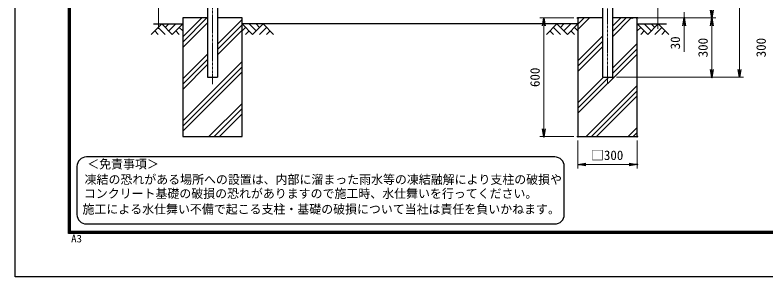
# Model space of a CAD drawing. Units: millimetres, scale not verified. Extents: x -4200 to 4200, y -2970 to 2970.
# Drawn here: x -4200 to -399, y -2970 to -1645 of the extents above; entities that cross this region are included whole.
import ezdxf
from ezdxf.enums import TextEntityAlignment as Align

# ---------------------------------------------------------------- set-up
doc = ezdxf.new("R2010")
doc.units = ezdxf.units.MM
doc.header["$LTSCALE"] = 10
doc.header["$PDMODE"] = 32
doc.header["$PDSIZE"] = 5
doc.linetypes.add('USER1', pattern=[2, 1.25, -0.25, 0.25, -0.25])
for name, color, linetype, lineweight in [('0-0_D-STR-DIM', 7, 'Continuous', 13), ('0-1_0', 7, 'Continuous', 25), ('0-3_D-TTL-TXT', 7, 'Continuous', 25), ('0-4_D-STR1', 1, 'Continuous', 25), ('0-5_D-BMK', 2, 'USER1', 13), ('0-7_D-TTL', 7, 'Continuous', 25), ('0-B_D-BGD', 7, 'Continuous', 25), ('0-C_D-DCR-HCH', 7, 'Continuous', 13), ('0-D_D-STR4', 7, 'Continuous', 25)]:
    doc.layers.add(name, color=color, linetype=linetype, lineweight=lineweight)
doc.layers.add('0-2_DEFPOINTS', color=7, linetype='Continuous')
doc.styles.add('ＭＳ ゴシック', font='')
doc.styles.get('ＭＳ ゴシック').set_extended_font_data('MS Gothic')

# ---------------------------------------------------------------- blocks, each defined once
blk = doc.blocks.new('_OPEN')
at = {"layer": '0-1_0'}
blk.add_line((0, 0), (-10, 0), dxfattribs=at)
blk.add_lwpolyline([(-10, 1.667), (0, 0), (-10, -1.667)], dxfattribs=at)

msp = doc.modelspace()

# ---------------------------------------------------------------- linework, layer by layer
at = {"layer": '0-0_D-STR-DIM'}
for p, q in [((-3474.46, 664.12), (-3474.46, -1715.23)), ((-946.6, 664.29), (-946.6, -1715.07)), ((-533.05, -1920.06), (-533.05, 505.08)), ((-813.05, -1630.07), (-813.05, -1660.07)), ((-1370.94, -1660.07), (-1543.26, -1660.07)), ((-1055.94, -1660.07), (-653.05, -1660.07)), ((-1030.94, -1660.07), (-793.05, -1660.07)), ((-1030.94, -1660.07), (-653.05, -1660.07)), ((-1523.26, -1700.07), (-1523.26, -2220.07)), ((-813.05, -1700.07), (-813.05, -1831.71)), ((-673.05, -1700.07), (-673.05, -1920.06)), ((-1155.94, -1960.06), (-653.05, -1960.06)), ((-1155.94, -1960.06), (-513.05, -1960.06)), ((-1370.94, -2260.07), (-1543.26, -2260.07)), ((-1350.94, -2280.07), (-1350.94, -2420.66)), ((-1050.94, -2280.07), (-1050.94, -2420.66)), ((-1310.94, -2400.66), (-1090.94, -2400.66))]:
    msp.add_line(p, q, dxfattribs=at)
at = {"layer": '0-2_DEFPOINTS'}
for p in [(-1350.94, -1660.07), (-1075.94, -1660.07), (-1050.94, -1660.07), (-813.05, -1660.07), (-673.05, -1660.07), (-1175.94, -1960.06), (-673.05, -1960.06), (-1523.26, -2260.07), (-1350.94, -2260.07), (-1350.94, -2260.07), (-1050.94, -2260.07), (-1050.94, -2400.66)]:
    msp.add_point(p, dxfattribs=at)
at = {"layer": '0-3_D-TTL-TXT', "color": 2}
for p, q in [((-1468.39, -2362.88), (-3838.04, -2362.88)), ((-3886.49, -2411.33), (-3886.49, -2653.57)), ((-1419.94, -2653.57), (-1419.94, -2411.33)), ((-3838.04, -2702.02), (-1468.39, -2702.02))]:
    msp.add_line(p, q, dxfattribs=at)
for centre, start, end in [((-3838.04, -2411.33), 90, 180), ((-1468.39, -2411.33), 0, 90), ((-3838.04, -2653.57), 180, 270), ((-1468.39, -2653.57), 270, 0)]:
    msp.add_arc(centre, 48.45, start, end, dxfattribs=at)
at = {"layer": '0-4_D-STR1'}
for p, q in [((-3225.94, 518.41), (-3225.94, -1960.06)), ((-3175.94, 518.41), (-3175.94, -1960.06)), ((-1225.94, 518.41), (-1225.94, -1960.06)), ((-1175.94, 518.41), (-1175.94, -1960.06)), ((-3225.94, -1960.06), (-3175.94, -1960.06)), ((-1225.94, -1960.06), (-1175.94, -1960.06))]:
    msp.add_line(p, q, dxfattribs=at)
at = {"layer": '0-5_D-BMK'}
for p, q in [((-3200.94, 775.01), (-3200.94, -1994.36)), ((-1200.94, 780.39), (-1200.94, -1994.36))]:
    msp.add_line(p, q, dxfattribs=at)
at = {"layer": '0-7_D-TTL', "color": 2}
msp.add_lwpolyline([(-4200, 2970), (4200, 2970), (4200, -2970), (-4200, -2970)], close=True, dxfattribs=at)
at = {"layer": '0-7_D-TTL'}
for points in [[(-3930, 2750), (3930, 2750), (3930, -2750), (-3930, -2750)], [(-3927.5, 2747.5), (3927.5, 2747.5), (3927.5, -2747.5), (-3927.5, -2747.5)], [(-3925, 2745), (3925, 2745), (3925, -2745), (-3925, -2745)], [(-3922.5, 2742.5), (3922.5, 2742.5), (3922.5, -2742.5), (-3922.5, -2742.5)], [(-3920, 2740), (3920, 2740), (3920, -2740), (-3920, -2740)]]:
    msp.add_lwpolyline(points, close=True, dxfattribs=at)
at = {"layer": '0-B_D-BGD'}
for p, q in [((-3499.46, -1690.07), (-3350.94, -1690.07)), ((-1350.94, -1690.07), (-3050.94, -1690.07)), ((-1050.94, -1690.07), (-903.27, -1690.07))]:
    msp.add_line(p, q, dxfattribs=at)
at = {"layer": '0-C_D-DCR-HCH'}
for p, q in [((-3350.94, -1782.29), (-3228.71, -1660.07)), ((-3350.94, -1755.78), (-3255.23, -1660.07)), ((-3175.94, -1792.91), (-3050.94, -1667.91)), ((-1350.94, -1718), (-1293.01, -1660.07)), ((-1350.94, -1691.48), (-1319.53, -1660.07)), ((-1350.94, -1664.97), (-1346.04, -1660.07)), ((-1175.94, -1755.13), (-1080.88, -1660.07)), ((-1175.94, -1728.61), (-1107.39, -1660.07)), ((-1175.94, -1702.1), (-1133.91, -1660.07)), ((-3457.37, -1690.07), (-3510.58, -1743.28)), ((-3475.1, -1707.8), (-3439.47, -1743.28)), ((-3457.37, -1690.07), (-3404.15, -1743.28)), ((-3439.63, -1707.8), (-3421.89, -1690.07)), ((-3421.89, -1725.54), (-3386.42, -1690.07)), ((-3404.15, -1743.28), (-3350.94, -1690.07)), ((-3368.68, -1707.8), (-3350.94, -1725.46)), ((-3350.94, -1808.81), (-3225.94, -1683.81)), ((-3175.94, -1819.43), (-3050.94, -1694.43)), ((-2997.73, -1743.28), (-3050.94, -1690.07)), ((-3033.2, -1707.8), (-3050.94, -1725.46)), ((-2979.99, -1725.54), (-3015.47, -1690.07)), ((-2944.52, -1690.07), (-2997.73, -1743.28)), ((-2962.16, -1707.9), (-2979.99, -1690.07)), ((-2926.78, -1707.8), (-2962.42, -1743.28)), ((-2944.52, -1690.07), (-2891.31, -1743.28)), ((-1457.37, -1690.07), (-1510.58, -1743.28)), ((-1475.1, -1707.8), (-1439.47, -1743.28)), ((-1457.37, -1690.07), (-1404.15, -1743.28)), ((-1439.63, -1707.8), (-1421.89, -1690.07)), ((-1421.89, -1725.54), (-1386.42, -1690.07)), ((-1404.15, -1743.28), (-1350.94, -1690.07)), ((-1368.68, -1707.8), (-1350.94, -1725.46)), ((-997.73, -1743.28), (-1050.94, -1690.07)), ((-1033.2, -1707.8), (-1050.94, -1725.46)), ((-979.99, -1725.54), (-1015.47, -1690.07)), ((-944.52, -1690.07), (-997.73, -1743.28)), ((-962.16, -1707.9), (-979.99, -1690.07)), ((-926.78, -1707.8), (-962.42, -1743.28)), ((-944.52, -1690.07), (-891.31, -1743.28)), ((-3492.84, -1725.54), (-3475.02, -1743.28)), ((-3386.42, -1725.54), (-3368.6, -1743.28)), ((-3175.94, -1845.94), (-3050.94, -1720.94)), ((-3015.47, -1725.54), (-3033.29, -1743.28)), ((-2909.04, -1725.54), (-2926.86, -1743.28)), ((-1492.84, -1725.54), (-1475.02, -1743.28)), ((-1386.42, -1725.54), (-1368.6, -1743.28)), ((-1015.47, -1725.54), (-1033.29, -1743.28)), ((-909.04, -1725.54), (-926.86, -1743.28)), ((-1350.94, -1877.1), (-1225.94, -1752.1)), ((-1350.94, -1903.61), (-1225.94, -1778.61)), ((-1350.94, -1930.13), (-1225.94, -1805.13)), ((-1175.94, -1914.23), (-1050.94, -1789.23)), ((-1175.94, -1940.75), (-1050.94, -1815.75)), ((-3350.94, -1967.91), (-3225.94, -1842.91)), ((-1350.94, -2142.26), (-1050.94, -1842.26)), ((-3350.94, -1994.43), (-3225.94, -1869.43)), ((-3350.94, -2180.04), (-3050.94, -1880.04)), ((-3350.94, -2020.94), (-3225.94, -1895.94)), ((-3350.94, -2206.56), (-3050.94, -1906.56)), ((-3350.94, -2233.07), (-3050.94, -1933.07)), ((-1350.94, -2115.75), (-1195.26, -1960.06)), ((-1350.94, -2089.23), (-1221.78, -1960.06)), ((-1309.65, -2260.07), (-1050.94, -2001.36)), ((-1283.13, -2260.07), (-1050.94, -2027.88)), ((-1256.61, -2260.07), (-1050.94, -2054.39)), ((-3218.83, -2260.07), (-3050.94, -2092.17)), ((-3192.32, -2260.07), (-3050.94, -2118.69)), ((-3165.8, -2260.07), (-3050.94, -2145.21)), ((-1097.51, -2260.07), (-1050.94, -2213.49)), ((-1071, -2260.07), (-1050.94, -2240.01))]:
    msp.add_line(p, q, dxfattribs=at)
at = {"layer": '0-D_D-STR4'}
for points in [[(-3225.94, -1660.07), (-3350.94, -1660.07), (-3350.94, -2260.07), (-3050.94, -2260.07), (-3050.94, -1660.07), (-3175.94, -1660.07)], [(-1225.94, -1660.07), (-1350.94, -1660.07), (-1350.94, -2260.07), (-1050.94, -2260.07), (-1050.94, -1660.07), (-1175.94, -1660.07)]]:
    msp.add_lwpolyline(points, dxfattribs=at)

# ---------------------------------------------------------------- block references
at = {"layer": '0-0_D-STR-DIM', "xscale": 4, "yscale": 4}
for p, rotation in [((-673.05, -1660.07), 270), ((-1523.26, -1660.07), 90), ((-813.05, -1660.07), 90), ((-673.05, -1660.07), 90), ((-673.05, -1960.06), 270), ((-533.05, -1960.06), 270), ((-1523.26, -2260.07), 270), ((-1350.94, -2400.66), 180)]:
    msp.add_blockref('_OPEN', p, dxfattribs=dict(at, rotation=rotation))
msp.add_blockref('_OPEN', (-1050.94, -2400.66), dxfattribs=at)

# ---------------------------------------------------------------- texts
at = {"layer": '0-0_D-STR-DIM', "style": 'ＭＳ ゴシック'}
for s, p in [('30', (-819.79, -1818.51)), ('300', (-679.79, -1858.94)), ('300', (-385.76, -1858.94)), ('600', (-1530.01, -2009.32))]:
    msp.add_text(s, height=48.09, rotation=90, dxfattribs=at).set_placement(p, align=Align.BOTTOM_LEFT)
msp.add_text('□300', height=48.09, dxfattribs=at).set_placement((-1285.09, -2392.91), align=Align.BOTTOM_LEFT)
at = {"layer": '0-3_D-TTL-TXT', "style": 'ＭＳ ゴシック'}
for s, p in [('＜免責事項＞ \u3000\u3000', (-3834.45, -2434.76)), ('凍結の恐れがある場所への設置は、内部に溜まった雨水等の凍結融解により支柱の破損や', (-3847.55, -2512.76)), ('コンクリート基礎の破損の恐れがありますので施工時、水仕舞いを行ってください。', (-3851.53, -2583.9)), ('施工による水仕舞い不備で起こる支柱・基礎の破損について当社は責任を負いかねます。 ', (-3858.31, -2662.87))]:
    msp.add_text(s, height=44.28, dxfattribs=at).set_placement(p, align=Align.BOTTOM_LEFT)
at = {"layer": '0-7_D-TTL', "style": 'ＭＳ ゴシック', "width": 1.05}
msp.add_text('A3', height=38.49, dxfattribs=at).set_placement((-3916.09, -2806.81), align=Align.BOTTOM_LEFT)

doc.saveas('drawing.dxf')
